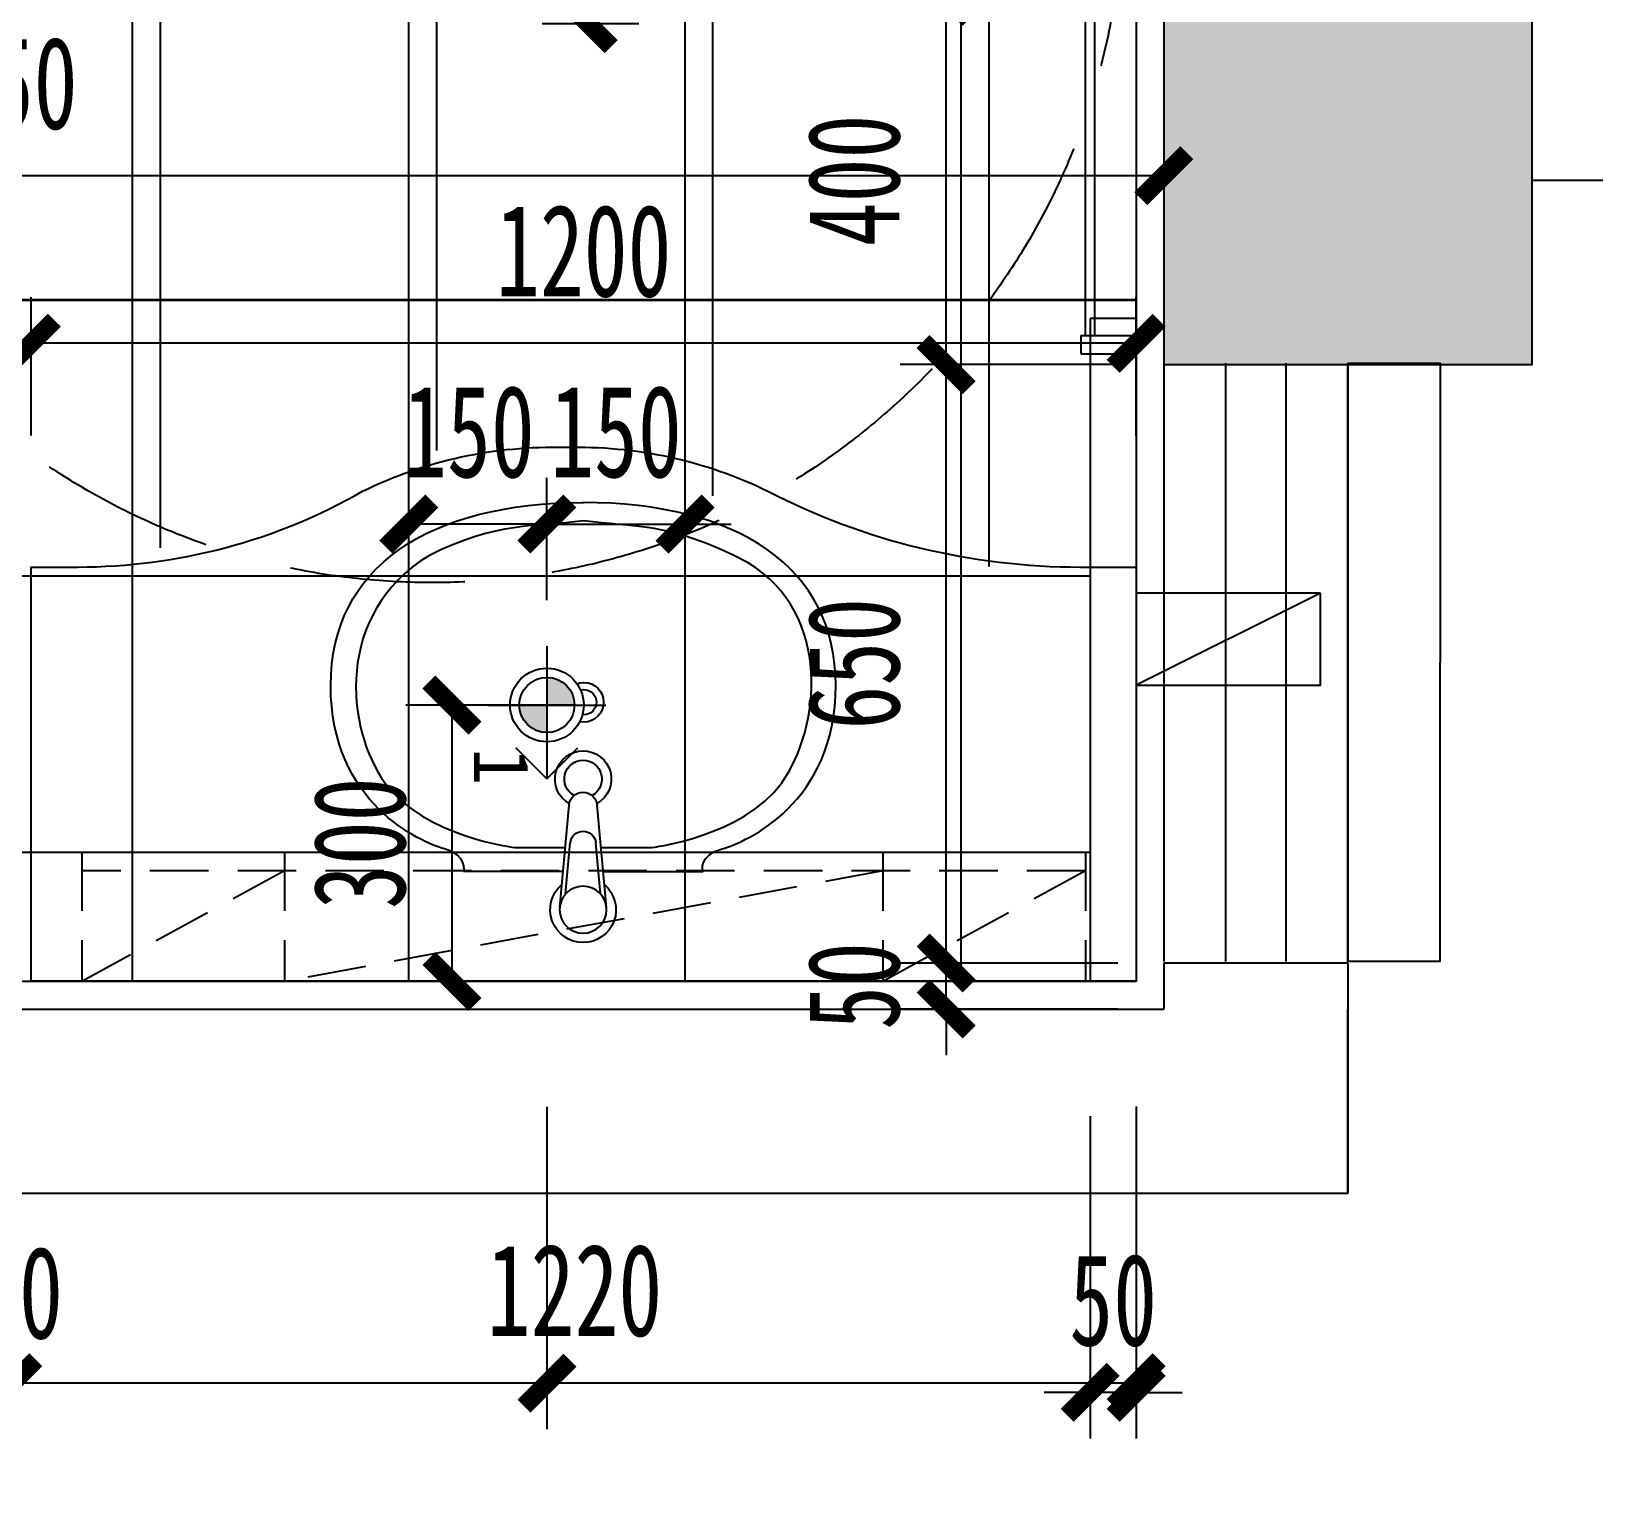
# Model space of a CAD drawing. Header units: millimetres. Extents: x -133666 to 880576, y -269375 to 86941.
# Drawn here: x -39934 to -38237, y -151588 to -150005 of the extents above; entities that cross this region are included whole.
import ezdxf

# ---------------------------------------------------------------- set-up
doc = ezdxf.new("R2010")
doc.units = ezdxf.units.MM
doc.header["$LTSCALE"] = 1000
doc.linetypes.add('DASHED', pattern=[19.05, 12.7, -6.35])
doc.layers.get('0').update_dxf_attribs({"linetype": 'CONTINUOUS'})
doc.layers.get('Defpoints').update_dxf_attribs({"color": 6, "linetype": 'CONTINUOUS'})
for name, color, linetype in [('A-土建墙（含管井、立管）', 6, 'CONTINUOUS'), ('A-土建柱', 6, 'CONTINUOUS'), ('A-土建柱填充', 251, 'CONTINUOUS'), ('A-新隔墙尺寸', 5, 'CONTINUOUS'), ('A-窗', 2, 'CONTINUOUS'), ('C-顶面灯具、灯带', 22, 'CONTINUOUS'), ('C-顶面造型尺寸', 5, 'CONTINUOUS'), ('C-顶面造型线', 32, 'CONTINUOUS'), ('F-地坪填充', 250, 'CONTINUOUS'), ('P-固定家具（不落地、到顶）', 142, 'CONTINUOUS'), ('P-完成面', 3, 'CONTINUOUS'), ('P-家具尺寸', 5, 'CONTINUOUS'), ('P-洁具及配件（地坪图显示）', 146, 'CONTINUOUS'), ('P-活动家具', 146, 'CONTINUOUS'), ('W-尺寸', 5, 'CONTINUOUS')]:
    doc.layers.add(name, color=color, linetype=linetype)
doc.styles.add('DIM', font='', dxfattribs={"width": 0.7})
doc.styles.add('WORD-2', font='simhei.ttf')
doc.styles.get('DIM').set_extended_font_data('SimSun')
doc.dimstyles.new('50', dxfattribs={"dimscale": 50, "dimtxt": 2, "dimasz": 1, "dimexe": 1, "dimexo": 1, "dimgap": 1, "dimtad": 1, "dimdec": 0, "dimzin": 0, "dimdsep": 46, "dimtxsty": 'DIM', "dimblk": 'ARCHTICK', "dimcen": 0, "dimclrd": 5, "dimclre": 5, "dimclrt": 35, "dimadec": 0, "dimazin": 0, "dimtfac": 0.5, "dimtdec": 0, "dimtix": 1, "dimtmove": 2, "dimatfit": 2, "dimldrblk": 'A', "dimfxl": 0, "dimtolj": 1, "dimtzin": 0, "dimlwd": -1, "dimlwe": -1, "dimarcsym": 0})

# ---------------------------------------------------------------- blocks, each defined once
blk = doc.blocks.new('vcvcv')
for p, q in [((269677.2, -106159.5), (269687.3, -106270.9)), ((269728, -106159.5), (269717.8, -106270.9)), ((269683.6, -106174.3), (269688.7, -106229.9)), ((269721.5, -106174.3), (269716.4, -106229.9))]:
    blk.add_line(p, q)
blk.add_lwpolyline([(270242.8, -106529.4), (270303.3, -106529.4), (270303.3, -106079.4), (269103.3, -106079.4), (269103.3, -106529.4), (269153.7, -106529.4, -0.130807), (269463.1, -106611.7, 0.121491), (269683.3, -106659.4, 0.121459), (269903.4, -106611.7, -0.119637), (270242.7, -106529.4, 13.863186)], format="xyb")
blk.add_circle((269702.6, -106157.2), 25.5)
for centre, radius, start, end in [((269702.6, -106157.2), 35.7, 310.3688, 229.6312), ((269702.6, -106228.6), 13.9, 185.2159, 354.7841), ((269702.6, -106299.1), 30.6, 119.3941, 60.6059), ((269702.6, -106299.1), 20.4, 118.8528, 61.1472), ((269702.6, -106269.5), 15.3, 185.2159, 354.7841)]:
    blk.add_arc(centre, radius, start, end)
for points, knots in [([(269681, -106198.7), (269681, -106198.7), (269573, -106198.7), (269573, -106198.7), (269573, -106198.7), (269577.7, -106216.4), (269551.9, -106223.4), (269526.1, -106230.5), (269428.5, -106272.7), (269428.5, -106400.8), (269428.5, -106528.8), (269534.3, -106599.4), (269703.4, -106599.4)], [0, 0, 0, 0, 1, 1, 1, 2, 2, 2, 3, 3, 3, 4, 4, 4, 4]), ([(269724.2, -106198.7), (269724.2, -106198.7), (269832.5, -106198.7), (269832.5, -106198.7), (269832.5, -106198.7), (269827.8, -106216.4), (269853.6, -106223.4), (269879.5, -106230.5), (269977, -106272.7), (269977, -106400.8), (269977, -106528.8), (269871.3, -106599.4), (269702.1, -106599.4)], [0, 0, 0, 0, 1, 1, 1, 2, 2, 2, 3, 3, 3, 4, 4, 4, 4]), ([(269722, -106224.6), (269734.5, -106224.6), (269776.1, -106224.6), (269776.1, -106224.6), (269776.1, -106224.6), (269875.9, -106236.3), (269918.3, -106295.1), (269960.6, -106353.8), (269973.5, -106478.3), (269881.9, -106534), (269794.9, -106579.4), (269756.1, -106572.3), (269703.3, -106579.5), (269703.3, -106579.5), (269703.3, -106579.5), (269703.3, -106579.5), (269649.4, -106572.3), (269610.6, -106579.4), (269535.1, -106541.7), (269432.1, -106478.3), (269445, -106353.8), (269487.3, -106295.1), (269529.6, -106236.3), (269629.4, -106224.6), (269629.4, -106224.6), (269629.4, -106224.6), (269670.2, -106224.6), (269683.1, -106224.6)], [0.149152, 0.149152, 0.149152, 0.149152, 1, 1, 1, 2, 2, 2, 3, 3, 3, 4, 4, 4, 5, 5, 5, 6, 6, 6, 7, 7, 7, 8, 8, 8, 8.841107, 8.841107, 8.841107, 8.841107]), ([(269703.3, -106404.1), (269691.4, -106404.1), (269681.7, -106394.5), (269681.7, -106382.5), (269681.7, -106370.6), (269691.4, -106360.9), (269703.3, -106360.9), (269715.2, -106360.9), (269724.9, -106370.6), (269724.9, -106382.5), (269724.9, -106394.5), (269715.2, -106404.1), (269703.3, -106404.1), (269703.3, -106404.1), (269703.3, -106404.1), (269703.3, -106404.1)], [0, 0, 0, 0, 1, 1, 1, 2, 2, 2, 3, 3, 3, 4, 4, 4, 5, 5, 5, 5]), ([(269703.3, -106396.3), (269695.7, -106396.3), (269689.5, -106390.1), (269689.5, -106382.5), (269689.5, -106375), (269695.7, -106368.8), (269703.3, -106368.8), (269710.9, -106368.8), (269717, -106375), (269717, -106382.5), (269717, -106390.1), (269710.9, -106396.3), (269703.3, -106396.3), (269703.3, -106396.3), (269703.3, -106396.3), (269703.3, -106396.3)], [0, 0, 0, 0, 1, 1, 1, 2, 2, 2, 3, 3, 3, 4, 4, 4, 5, 5, 5, 5])]:
    blk.add_open_spline(points, degree=3, knots=knots)
blk = doc.blocks.new('*U178')
at = {"style": 'WORD-2'}
blk.add_attdef('1', (46.3, -79.1), '', height=60, dxfattribs=at)
at = {"color": 250}
blk.add_wipeout([(28.1, -28.5), (29.8, -26.7), (31.5, -24.7), (33, -22.7), (34.3, -20.6), (35.5, -18.4), (36.6, -16.1), (37.6, -13.8), (38.4, -11.4), (39, -9), (39.5, -6.5), (39.8, -4), (40, -1.5), (40, 1), (39.9, 3.5), (39.6, 6), (39.1, 8.5), (38.5, 10.9), (37.7, 13.3), (36.8, 15.7), (35.8, 17.9), (34.6, 20.1), (33.2, 22.3), (31.8, 24.3), (30.2, 26.3), (28.5, 28.1), (26.7, 29.8), (24.7, 31.5), (22.7, 33), (20.6, 34.3), (18.4, 35.5), (16.1, 36.6), (13.8, 37.6), (11.4, 38.4), (9, 39), (6.5, 39.5), (4, 39.8), (1.5, 40), (-1, 40), (-3.5, 39.9), (-6, 39.6), (-8.5, 39.1), (-10.9, 38.5), (-13.3, 37.7), (-15.7, 36.8), (-17.9, 35.8), (-20.1, 34.6), (-22.3, 33.2), (-24.3, 31.8), (-26.3, 30.2), (-28.1, 28.5), (-29.8, 26.7), (-31.5, 24.7), (-33, 22.7), (-34.3, 20.6), (-35.5, 18.4), (-36.6, 16.1), (-37.6, 13.8), (-38.4, 11.4), (-39, 9), (-39.5, 6.5), (-39.8, 4), (-40, 1.5), (-40, -1), (-39.9, -3.5), (-39.6, -6), (-39.1, -8.5), (-38.5, -10.9), (-37.7, -13.3), (-36.8, -15.7), (-35.8, -17.9), (-34.6, -20.1), (-33.2, -22.3), (-31.8, -24.3), (-30.2, -26.3), (-28.5, -28.1), (-26.7, -29.8), (-24.7, -31.5), (-22.7, -33), (-20.6, -34.3), (-18.4, -35.5), (-16.1, -36.6), (-13.8, -37.6), (-11.4, -38.4), (-9, -39), (-6.5, -39.5), (-4, -39.8), (-1.5, -40), (1, -40), (3.5, -39.9), (6, -39.6), (8.5, -39.1), (10.9, -38.5), (13.3, -37.7), (15.7, -36.8), (17.9, -35.8), (20.1, -34.6), (22.3, -33.2), (24.3, -31.8), (26.3, -30.2)], dxfattribs=at)
h = blk.add_hatch(color=250)
edge = h.paths.add_edge_path()
edge.add_arc((0, 0), 30, 90, 180)
edge.add_line((-30, 0), (0, 0))
edge.add_line((0, 0), (0, 30))
edge = h.paths.add_edge_path()
edge.add_arc((0, 0), 30, 270, 360)
edge.add_line((30, 0), (0, 0))
edge.add_line((0, 0), (0, -30))
at = {"color": 251}
for p, q in [((0, 25), (0, 64)), ((0, 30), (0, -48)), ((0, -64), (0, 25)), ((80, 0), (46.4, 33.6)), ((-64, 0), (80, 0)), ((-40, 0), (40, 0)), ((80, 0), (46.4, -33.6))]:
    blk.add_line(p, q, dxfattribs=at)
blk.add_circle((0, 0), 40)
blk.add_circle((0, 0), 30, dxfattribs=at)
blk = doc.blocks.new('_ArchTick')
at = {"color": 0, "linetype": 'ByBlock', "const_width": 0.4}
blk.add_lwpolyline([(-0.5, -0.5), (0.5, 0.5)], dxfattribs=at)
blk = doc.blocks.new('*D490')
at = {"layer": 'Defpoints', "color": 0, "ltscale": 0.15, "transparency": 16777216}
for p in [(-39934.1, -150343.5), (-39934.1, -150836.6), (-38734.1, -150836.6)]:
    blk.add_point(p, dxfattribs=at)
at = {"layer": 'P-家具尺寸', "color": 5, "ltscale": 0.15, "transparency": 16777216}
for p, q in [((-39934.1, -150443.5), (-39934.1, -150293.5)), ((-38734.1, -150443.5), (-38734.1, -150293.5)), ((-38734.1, -150343.5), (-39934.1, -150343.5))]:
    blk.add_line(p, q, dxfattribs=at)
at = {"layer": 'P-家具尺寸', "color": 5, "ltscale": 0.15, "transparency": 16777216, "xscale": 50, "yscale": 50, "zscale": 50, "rotation": 180}
blk.add_blockref('_ArchTick', (-39934.1, -150343.5), dxfattribs=at)
at = {"layer": 'P-家具尺寸', "color": 5, "ltscale": 0.15, "transparency": 16777216, "xscale": 50, "yscale": 50, "zscale": 50}
blk.add_blockref('_ArchTick', (-38734.1, -150343.5), dxfattribs=at)
at = {"layer": 'P-家具尺寸', "color": 35, "ltscale": 0.15, "transparency": 16777216, "insert": (-39334.1, -150243.5), "char_height": 100, "attachment_point": 5, "style": 'DIM'}
blk.add_mtext('\\A1;1200', dxfattribs=at)
blk = doc.blocks.new('A')
for p, q in [((-1.435, 1.148), (-1.09, 1.437)), ((-1.09, 1.437), (0, 0)), ((-1.435, 1.148), (-0.369, 0)), ((-0.369, 0), (-2.127, 0)), ((-1.435, -1.148), (-0.369, 0)), ((-1.09, -1.437), (0, 0)), ((-1.435, -1.148), (-1.09, -1.437))]:
    blk.add_line(p, q)
for points in [[(-1.435, 1.148), (-1.09, 1.437), (-0.369, 0), (0, 0)], [(-1.435, -1.148), (-1.09, -1.437), (-0.369, 0), (0, 0)]]:
    blk.add_solid(points)
blk = doc.blocks.new('*D491')
at = {"layer": 'Defpoints', "color": 0, "ltscale": 0.15, "transparency": 16777216}
for p in [(-40237.3, -150586.6), (-39934.1, -150586.6), (-39841.8, -151036.6)]:
    blk.add_point(p, dxfattribs=at)
at = {"layer": 'P-家具尺寸', "color": 5, "ltscale": 0.15, "transparency": 16777216}
for p, q in [((-40137.3, -150586.6), (-40287.3, -150586.6)), ((-40237.3, -151036.6), (-40237.3, -150586.6)), ((-40137.3, -151036.6), (-40287.3, -151036.6))]:
    blk.add_line(p, q, dxfattribs=at)
at = {"layer": 'P-家具尺寸', "color": 5, "ltscale": 0.15, "transparency": 16777216, "xscale": 50, "yscale": 50, "zscale": 50}
for p, rotation in [((-40237.3, -150586.6), 90), ((-40237.3, -151036.6), 270)]:
    blk.add_blockref('_ArchTick', p, dxfattribs=dict(at, rotation=rotation))
at = {"layer": 'P-家具尺寸', "color": 35, "ltscale": 0.15, "transparency": 16777216, "insert": (-40337.3, -150811.6), "char_height": 100, "attachment_point": 5, "rotation": 90, "style": 'DIM'}
blk.add_mtext('\\A1;450', dxfattribs=at)
blk = doc.blocks.new('*D492')
at = {"layer": 'Defpoints', "color": 0, "ltscale": 0.15, "transparency": 16777216}
for p in [(-40237.3, -150456.4), (-39340.7, -150456.4), (-39934.1, -150586.6)]:
    blk.add_point(p, dxfattribs=at)
at = {"layer": 'P-家具尺寸', "color": 5, "ltscale": 0.15, "transparency": 16777216}
for p, q in [((-40237.3, -150456.4), (-40237.3, -150406.4)), ((-40137.3, -150456.4), (-40287.3, -150456.4)), ((-40237.3, -150586.6), (-40237.3, -150456.4)), ((-40137.3, -150586.6), (-40287.3, -150586.6)), ((-40237.3, -150586.6), (-40237.3, -150636.6))]:
    blk.add_line(p, q, dxfattribs=at)
at = {"layer": 'P-家具尺寸', "color": 5, "ltscale": 0.15, "transparency": 16777216, "xscale": 50, "yscale": 50, "zscale": 50}
for p, rotation in [((-40237.3, -150456.4), 270), ((-40237.3, -150586.6), 90)]:
    blk.add_blockref('_ArchTick', p, dxfattribs=dict(at, rotation=rotation))
at = {"layer": 'P-家具尺寸', "color": 35, "ltscale": 0.15, "transparency": 16777216, "insert": (-40337.3, -150521.5), "char_height": 100, "attachment_point": 5, "rotation": 90, "style": 'DIM'}
blk.add_mtext('\\A1;130', dxfattribs=at)
blk = doc.blocks.new('*D506')
at = {"layer": 'Defpoints', "color": 0, "transparency": 16777216}
for p in [(-32704.1, -150166.6), (-38504.1, -151166.6), (-38504.1, -151966.6)]:
    blk.add_point(p, dxfattribs=at)
at = {"layer": 'W-尺寸', "color": 5, "transparency": 16777216}
for p, q in [((-38504.1, -151666.6), (-38504.1, -152016.6)), ((-32704.1, -151666.6), (-32704.1, -152016.6)), ((-32704.1, -151966.6), (-38504.1, -151966.6))]:
    blk.add_line(p, q, dxfattribs=at)
at = {"layer": 'W-尺寸', "color": 5, "transparency": 16777216, "xscale": 50, "yscale": 50, "zscale": 50, "rotation": 180}
blk.add_blockref('_ArchTick', (-38504.1, -151966.6), dxfattribs=at)
at = {"layer": 'W-尺寸', "color": 5, "transparency": 16777216, "xscale": 50, "yscale": 50, "zscale": 50}
blk.add_blockref('_ArchTick', (-32704.1, -151966.6), dxfattribs=at)
at = {"layer": 'W-尺寸', "color": 35, "transparency": 16777216, "insert": (-35604.1, -151866.6), "char_height": 100, "attachment_point": 5, "style": 'DIM'}
blk.add_mtext('\\A1;5800', dxfattribs=at)
blk = doc.blocks.new('*D507')
at = {"layer": 'Defpoints', "color": 0, "transparency": 16777216}
for p in [(-41604.1, -151066.6), (-38704.1, -151266.6), (-41604.1, -151966.6)]:
    blk.add_point(p, dxfattribs=at)
at = {"layer": 'W-尺寸', "color": 5, "transparency": 16777216}
for p, q in [((-41604.1, -151666.6), (-41604.1, -152016.6)), ((-38704.1, -151666.6), (-38704.1, -152016.6)), ((-38704.1, -151966.6), (-41604.1, -151966.6))]:
    blk.add_line(p, q, dxfattribs=at)
at = {"layer": 'W-尺寸', "color": 5, "transparency": 16777216, "xscale": 50, "yscale": 50, "zscale": 50, "rotation": 180}
blk.add_blockref('_ArchTick', (-41604.1, -151966.6), dxfattribs=at)
at = {"layer": 'W-尺寸', "color": 5, "transparency": 16777216, "xscale": 50, "yscale": 50, "zscale": 50}
blk.add_blockref('_ArchTick', (-38704.1, -151966.6), dxfattribs=at)
at = {"layer": 'W-尺寸', "color": 35, "transparency": 16777216, "insert": (-40154.1, -151866.6), "char_height": 100, "attachment_point": 5, "style": 'DIM'}
blk.add_mtext('\\A1;2900', dxfattribs=at)
blk = doc.blocks.new('*D516')
at = {"layer": 'Defpoints', "color": 0, "transparency": 16777216}
for p in [(-32504.1, -150166.6), (-38604.1, -150366.6), (-38604.1, -152366.6)]:
    blk.add_point(p, dxfattribs=at)
at = {"layer": 'W-尺寸', "color": 5, "transparency": 16777216}
for p, q in [((-38604.1, -152066.6), (-38604.1, -152416.6)), ((-32504.1, -152066.6), (-32504.1, -152416.6)), ((-32504.1, -152366.6), (-38604.1, -152366.6))]:
    blk.add_line(p, q, dxfattribs=at)
at = {"layer": 'W-尺寸', "color": 5, "transparency": 16777216, "xscale": 50, "yscale": 50, "zscale": 50, "rotation": 180}
blk.add_blockref('_ArchTick', (-38604.1, -152366.6), dxfattribs=at)
at = {"layer": 'W-尺寸', "color": 5, "transparency": 16777216, "xscale": 50, "yscale": 50, "zscale": 50}
blk.add_blockref('_ArchTick', (-32504.1, -152366.6), dxfattribs=at)
at = {"layer": 'W-尺寸', "color": 35, "transparency": 16777216, "insert": (-35554.1, -152266.6), "char_height": 100, "attachment_point": 5, "style": 'DIM'}
blk.add_mtext('\\A1;6100', dxfattribs=at)
blk = doc.blocks.new('*D517')
at = {"layer": 'Defpoints', "color": 0, "transparency": 16777216}
for p in [(-38604.1, -150366.6), (-43704.1, -151066.6), (-43704.1, -152366.6)]:
    blk.add_point(p, dxfattribs=at)
at = {"layer": 'W-尺寸', "color": 5, "transparency": 16777216}
for p, q in [((-43704.1, -152066.6), (-43704.1, -152416.6)), ((-38604.1, -152066.6), (-38604.1, -152416.6)), ((-38604.1, -152366.6), (-43704.1, -152366.6))]:
    blk.add_line(p, q, dxfattribs=at)
at = {"layer": 'W-尺寸', "color": 5, "transparency": 16777216, "xscale": 50, "yscale": 50, "zscale": 50, "rotation": 180}
blk.add_blockref('_ArchTick', (-43704.1, -152366.6), dxfattribs=at)
at = {"layer": 'W-尺寸', "color": 5, "transparency": 16777216, "xscale": 50, "yscale": 50, "zscale": 50}
blk.add_blockref('_ArchTick', (-38604.1, -152366.6), dxfattribs=at)
at = {"layer": 'W-尺寸', "color": 35, "transparency": 16777216, "insert": (-41154.1, -152266.6), "char_height": 100, "attachment_point": 5, "style": 'DIM'}
blk.add_mtext('\\A1;5100', dxfattribs=at)
blk = doc.blocks.new('*D556')
at = {"layer": 'Defpoints', "color": 0, "ltscale": 0.15, "transparency": 16777216}
for p in [(-40093.8, -151036.6), (-39954.1, -151036.6), (-39954.1, -151472.5)]:
    blk.add_point(p, dxfattribs=at)
at = {"layer": 'F-地坪填充', "color": 5, "ltscale": 0.15, "transparency": 16777216}
for p, q in [((-40093.8, -151172.5), (-40093.8, -151522.5)), ((-39954.1, -151172.5), (-39954.1, -151522.5)), ((-40093.8, -151472.5), (-40143.8, -151472.5)), ((-40093.8, -151472.5), (-39954.1, -151472.5)), ((-39954.1, -151472.5), (-39904.1, -151472.5))]:
    blk.add_line(p, q, dxfattribs=at)
at = {"layer": 'F-地坪填充', "color": 5, "ltscale": 0.15, "transparency": 16777216, "xscale": 50, "yscale": 50, "zscale": 50}
blk.add_blockref('_ArchTick', (-40093.8, -151472.5), dxfattribs=at)
at = {"layer": 'F-地坪填充', "color": 5, "ltscale": 0.15, "transparency": 16777216, "xscale": 50, "yscale": 50, "zscale": 50, "rotation": 180}
blk.add_blockref('_ArchTick', (-39954.1, -151472.5), dxfattribs=at)
at = {"layer": 'F-地坪填充', "color": 35, "ltscale": 0.15, "transparency": 16777216, "insert": (-39971.2, -151375.2), "char_height": 100, "attachment_point": 5, "style": 'DIM'}
blk.add_mtext('\\A1;140', dxfattribs=at)
blk = doc.blocks.new('*D557')
at = {"layer": 'Defpoints', "color": 0, "ltscale": 0.15, "transparency": 16777216}
for p in [(-39954.1, -151036.6), (-38734.1, -151036.6), (-38734.1, -151472.5)]:
    blk.add_point(p, dxfattribs=at)
at = {"layer": 'F-地坪填充', "color": 5, "ltscale": 0.15, "transparency": 16777216}
for p, q in [((-39954.1, -151172.5), (-39954.1, -151522.5)), ((-38734.1, -151172.5), (-38734.1, -151522.5)), ((-39954.1, -151472.5), (-38734.1, -151472.5))]:
    blk.add_line(p, q, dxfattribs=at)
at = {"layer": 'F-地坪填充', "color": 5, "ltscale": 0.15, "transparency": 16777216, "xscale": 50, "yscale": 50, "zscale": 50, "rotation": 180}
blk.add_blockref('_ArchTick', (-39954.1, -151472.5), dxfattribs=at)
at = {"layer": 'F-地坪填充', "color": 5, "ltscale": 0.15, "transparency": 16777216, "xscale": 50, "yscale": 50, "zscale": 50}
blk.add_blockref('_ArchTick', (-38734.1, -151472.5), dxfattribs=at)
at = {"layer": 'F-地坪填充', "color": 35, "ltscale": 0.15, "transparency": 16777216, "insert": (-39344.1, -151372.5), "char_height": 100, "attachment_point": 5, "style": 'DIM'}
blk.add_mtext('\\A1;1220', dxfattribs=at)
blk = doc.blocks.new('*D684')
at = {"layer": 'C-顶面造型尺寸', "color": 5, "ltscale": 0.15, "transparency": 16777216}
for p, q in [((-38784.1, -151183), (-38784.1, -151533)), ((-38734.1, -151183), (-38734.1, -151533)), ((-38784.1, -151483), (-38834.1, -151483)), ((-38734.1, -151483), (-38784.1, -151483)), ((-38734.1, -151483), (-38684.1, -151483))]:
    blk.add_line(p, q, dxfattribs=at)
at = {"layer": 'Defpoints', "color": 0, "ltscale": 0.15, "transparency": 16777216}
for p in [(-38784.1, -151036.6), (-38734.1, -151036.6), (-38784.1, -151483)]:
    blk.add_point(p, dxfattribs=at)
at = {"layer": 'C-顶面造型尺寸', "color": 5, "ltscale": 0.15, "transparency": 16777216, "xscale": 50, "yscale": 50, "zscale": 50}
blk.add_blockref('_ArchTick', (-38784.1, -151483), dxfattribs=at)
at = {"layer": 'C-顶面造型尺寸', "color": 5, "ltscale": 0.15, "transparency": 16777216, "xscale": 50, "yscale": 50, "zscale": 50, "rotation": 180}
blk.add_blockref('_ArchTick', (-38734.1, -151483), dxfattribs=at)
at = {"layer": 'C-顶面造型尺寸', "color": 35, "ltscale": 0.15, "transparency": 16777216, "insert": (-38759.1, -151383), "char_height": 100, "attachment_point": 5, "style": 'DIM'}
blk.add_mtext('\\A1;50', dxfattribs=at)
blk = doc.blocks.new('*D685')
at = {"layer": 'C-顶面造型尺寸', "color": 5, "ltscale": 0.15, "transparency": 16777216}
for p, q in [((-40874.2, -151173), (-40874.2, -151523)), ((-39374.1, -151173), (-39374.1, -151523)), ((-39374.1, -151473), (-40874.2, -151473))]:
    blk.add_line(p, q, dxfattribs=at)
at = {"layer": 'Defpoints', "color": 0, "ltscale": 0.15, "transparency": 16777216}
for p in [(-40874.2, -150446.4), (-39374.1, -150816.4), (-40874.2, -151473)]:
    blk.add_point(p, dxfattribs=at)
at = {"layer": 'C-顶面造型尺寸', "color": 5, "ltscale": 0.15, "transparency": 16777216, "xscale": 50, "yscale": 50, "zscale": 50, "rotation": 180}
blk.add_blockref('_ArchTick', (-40874.2, -151473), dxfattribs=at)
at = {"layer": 'C-顶面造型尺寸', "color": 5, "ltscale": 0.15, "transparency": 16777216, "xscale": 50, "yscale": 50, "zscale": 50}
blk.add_blockref('_ArchTick', (-39374.1, -151473), dxfattribs=at)
at = {"layer": 'C-顶面造型尺寸', "color": 35, "ltscale": 0.15, "transparency": 16777216, "insert": (-40124.2, -151373), "char_height": 100, "attachment_point": 5, "style": 'DIM'}
blk.add_mtext('\\A1;1500', dxfattribs=at)
blk = doc.blocks.new('*D712')
at = {"layer": 'A-新隔墙尺寸', "color": 5, "ltscale": 0.15, "transparency": 16777216}
for p, q in [((-41254.1, -150016.6), (-41254.1, -150211.4)), ((-38704.1, -150016.6), (-38704.1, -150211.4)), ((-41254.1, -150161.4), (-38704.1, -150161.4))]:
    blk.add_line(p, q, dxfattribs=at)
at = {"layer": 'Defpoints', "color": 0, "ltscale": 0.15, "transparency": 16777216}
for p in [(-41254.1, -149966.6), (-38704.1, -149966.6), (-38704.1, -150161.4)]:
    blk.add_point(p, dxfattribs=at)
at = {"layer": 'A-新隔墙尺寸', "color": 5, "ltscale": 0.15, "transparency": 16777216, "xscale": 50, "yscale": 50, "zscale": 50, "rotation": 180}
blk.add_blockref('_ArchTick', (-41254.1, -150161.4), dxfattribs=at)
at = {"layer": 'A-新隔墙尺寸', "color": 5, "ltscale": 0.15, "transparency": 16777216, "xscale": 50, "yscale": 50, "zscale": 50}
blk.add_blockref('_ArchTick', (-38704.1, -150161.4), dxfattribs=at)
at = {"layer": 'A-新隔墙尺寸', "color": 35, "ltscale": 0.15, "transparency": 16777216, "insert": (-39979.1, -150061.4), "char_height": 100, "attachment_point": 5, "style": 'DIM'}
blk.add_mtext('\\A1;2550', dxfattribs=at)
blk = doc.blocks.new('*D597')
at = {"layer": 'C-顶面造型尺寸', "color": 5, "ltscale": 0.15, "transparency": 16777216}
for p, q in [((-39393.8, -150736.4), (-39527.2, -150736.4)), ((-39477.2, -150736.4), (-39477.2, -151036.6)), ((-39393.8, -151036.6), (-39527.2, -151036.6))]:
    blk.add_line(p, q, dxfattribs=at)
at = {"layer": 'Defpoints', "color": 0, "ltscale": 0.15, "transparency": 16777216}
for p in [(-39343.8, -150736.4), (-39477.2, -151036.6), (-39343.8, -151036.6)]:
    blk.add_point(p, dxfattribs=at)
at = {"layer": 'C-顶面造型尺寸', "color": 5, "ltscale": 0.15, "transparency": 16777216, "xscale": 50, "yscale": 50, "zscale": 50}
for p, rotation in [((-39477.2, -150736.4), 90), ((-39477.2, -151036.6), 270)]:
    blk.add_blockref('_ArchTick', p, dxfattribs=dict(at, rotation=rotation))
at = {"layer": 'C-顶面造型尺寸', "color": 35, "ltscale": 0.15, "transparency": 16777216, "insert": (-39577.2, -150886.5), "char_height": 100, "attachment_point": 5, "rotation": 90, "style": 'DIM'}
blk.add_mtext('\\A1;300', dxfattribs=at)
blk = doc.blocks.new('*D732')
at = {"layer": 'C-顶面造型尺寸', "color": 5, "ltscale": 0.15, "transparency": 16777216}
for p, q in [((-39274.1, -149696.4), (-39379.3, -149696.4)), ((-39329.3, -149996.4), (-39329.3, -149696.4)), ((-39274.1, -149996.4), (-39379.3, -149996.4))]:
    blk.add_line(p, q, dxfattribs=at)
at = {"layer": 'Defpoints', "color": 0, "ltscale": 0.15, "transparency": 16777216}
for p in [(-39329.3, -149696.4), (-39224.1, -149696.4), (-39224.1, -149996.4)]:
    blk.add_point(p, dxfattribs=at)
at = {"layer": 'C-顶面造型尺寸', "color": 5, "ltscale": 0.15, "transparency": 16777216, "xscale": 50, "yscale": 50, "zscale": 50}
for p, rotation in [((-39329.3, -149696.4), 90), ((-39329.3, -149996.4), 270)]:
    blk.add_blockref('_ArchTick', p, dxfattribs=dict(at, rotation=rotation))
at = {"layer": 'C-顶面造型尺寸', "color": 35, "ltscale": 0.15, "transparency": 16777216, "insert": (-39429.3, -149846.4), "char_height": 100, "attachment_point": 5, "rotation": 90, "style": 'DIM'}
blk.add_mtext('\\A1;300', dxfattribs=at)
blk = doc.blocks.new('fdfdf')
at = {"color": 35, "linetype": 'DASHED', "ltscale": 0.005}
for p, q in [((103252.8, -82645.1), (103252.8, -82505.1)), ((103472.8, -82645.1), (103472.8, -82505.1)), ((104122.8, -82645.1), (104122.8, -82505.1)), ((104342.8, -82645.1), (104342.8, -82505.1)), ((104342.8, -82625.1), (103252.8, -82625.1)), ((104342.8, -82645.1), (103252.8, -82645.1))]:
    blk.add_line(p, q, dxfattribs=at)
at = {"color": 251, "linetype": 'DASHED', "ltscale": 0.005}
for p, q in [((103472.8, -82625.1), (103252.8, -82505.1)), ((104122.8, -82625.1), (103472.8, -82505.1)), ((104342.8, -82625.1), (104122.8, -82505.1))]:
    blk.add_line(p, q, dxfattribs=at)
blk = doc.blocks.new('*D741')
at = {"layer": 'A-新隔墙尺寸', "color": 5, "ltscale": 0.15, "transparency": 16777216}
for p, q in [((-38940.5, -151016.6), (-38940.5, -150966.6)), ((-38754.1, -151016.6), (-38990.5, -151016.6)), ((-38940.5, -151066.6), (-38940.5, -151016.6)), ((-38754.1, -151066.6), (-38990.5, -151066.6)), ((-38940.5, -151066.6), (-38940.5, -151116.6))]:
    blk.add_line(p, q, dxfattribs=at)
at = {"layer": 'Defpoints', "color": 0, "ltscale": 0.15, "transparency": 16777216}
for p in [(-38940.5, -151016.6), (-38704.1, -151016.6), (-38704.1, -151066.6)]:
    blk.add_point(p, dxfattribs=at)
at = {"layer": 'A-新隔墙尺寸', "color": 5, "ltscale": 0.15, "transparency": 16777216, "xscale": 50, "yscale": 50, "zscale": 50}
for p, rotation in [((-38940.5, -151016.6), 270), ((-38940.5, -151066.6), 90)]:
    blk.add_blockref('_ArchTick', p, dxfattribs=dict(at, rotation=rotation))
at = {"layer": 'A-新隔墙尺寸', "color": 35, "ltscale": 0.15, "transparency": 16777216, "insert": (-39040.5, -151041.6), "char_height": 100, "attachment_point": 5, "rotation": 90, "style": 'DIM'}
blk.add_mtext('\\A1;50', dxfattribs=at)
blk = doc.blocks.new('*D742')
at = {"layer": 'A-新隔墙尺寸', "color": 5, "ltscale": 0.15, "transparency": 16777216}
for p, q in [((-38754.1, -150366.6), (-38990.5, -150366.6)), ((-38940.5, -151016.6), (-38940.5, -150366.6)), ((-38754.1, -151016.6), (-38990.5, -151016.6))]:
    blk.add_line(p, q, dxfattribs=at)
at = {"layer": 'Defpoints', "color": 0, "ltscale": 0.15, "transparency": 16777216}
for p in [(-38940.5, -150366.6), (-38704.1, -150366.6), (-38704.1, -151016.6)]:
    blk.add_point(p, dxfattribs=at)
at = {"layer": 'A-新隔墙尺寸', "color": 5, "ltscale": 0.15, "transparency": 16777216, "xscale": 50, "yscale": 50, "zscale": 50}
for p, rotation in [((-38940.5, -150366.6), 90), ((-38940.5, -151016.6), 270)]:
    blk.add_blockref('_ArchTick', p, dxfattribs=dict(at, rotation=rotation))
at = {"layer": 'A-新隔墙尺寸', "color": 35, "ltscale": 0.15, "transparency": 16777216, "insert": (-39040.5, -150691.6), "char_height": 100, "attachment_point": 5, "rotation": 90, "style": 'DIM'}
blk.add_mtext('\\A1;650', dxfattribs=at)
blk = doc.blocks.new('*D743')
at = {"layer": 'A-新隔墙尺寸', "color": 5, "ltscale": 0.15, "transparency": 16777216}
for p, q in [((-38754.1, -149966.6), (-38990.5, -149966.6)), ((-38940.5, -150366.6), (-38940.5, -149966.6)), ((-38754.1, -150366.6), (-38990.5, -150366.6))]:
    blk.add_line(p, q, dxfattribs=at)
at = {"layer": 'Defpoints', "color": 0, "ltscale": 0.15, "transparency": 16777216}
for p in [(-38940.5, -149966.6), (-38704.1, -149966.6), (-38704.1, -150366.6)]:
    blk.add_point(p, dxfattribs=at)
at = {"layer": 'A-新隔墙尺寸', "color": 5, "ltscale": 0.15, "transparency": 16777216, "xscale": 50, "yscale": 50, "zscale": 50}
for p, rotation in [((-38940.5, -149966.6), 90), ((-38940.5, -150366.6), 270)]:
    blk.add_blockref('_ArchTick', p, dxfattribs=dict(at, rotation=rotation))
at = {"layer": 'A-新隔墙尺寸', "color": 35, "ltscale": 0.15, "transparency": 16777216, "insert": (-39040.5, -150166.6), "char_height": 100, "attachment_point": 5, "rotation": 90, "style": 'DIM'}
blk.add_mtext('\\A1;400', dxfattribs=at)
blk = doc.blocks.new('*D753')
at = {"layer": 'C-顶面造型尺寸', "color": 5, "ltscale": 0.15, "transparency": 16777216}
for p, q in [((-39374.1, -150622.4), (-39374.1, -150489.8)), ((-39224.1, -150622.4), (-39224.1, -150489.8)), ((-39374.1, -150539.8), (-39424.1, -150539.8)), ((-39374.1, -150539.8), (-39224.1, -150539.8)), ((-39224.1, -150539.8), (-39174.1, -150539.8))]:
    blk.add_line(p, q, dxfattribs=at)
at = {"layer": 'Defpoints', "color": 0, "ltscale": 0.15, "transparency": 16777216}
for p in [(-39224.1, -150539.8), (-39374.1, -150672.4), (-39224.1, -150672.4)]:
    blk.add_point(p, dxfattribs=at)
at = {"layer": 'C-顶面造型尺寸', "color": 5, "ltscale": 0.15, "transparency": 16777216, "xscale": 50, "yscale": 50, "zscale": 50}
blk.add_blockref('_ArchTick', (-39374.1, -150539.8), dxfattribs=at)
at = {"layer": 'C-顶面造型尺寸', "color": 5, "ltscale": 0.15, "transparency": 16777216, "xscale": 50, "yscale": 50, "zscale": 50, "rotation": 180}
blk.add_blockref('_ArchTick', (-39224.1, -150539.8), dxfattribs=at)
at = {"layer": 'C-顶面造型尺寸', "color": 35, "ltscale": 0.15, "transparency": 16777216, "insert": (-39299.1, -150439.8), "char_height": 100, "attachment_point": 5, "style": 'DIM'}
blk.add_mtext('\\A1;150', dxfattribs=at)
blk = doc.blocks.new('*D645')
at = {"layer": 'C-顶面造型尺寸', "color": 5, "ltscale": 0.15, "transparency": 16777216}
for p, q in [((-39524.1, -150622.4), (-39524.1, -150489.8)), ((-39374.1, -150622.4), (-39374.1, -150489.8)), ((-39374.1, -150539.8), (-39524.1, -150539.8))]:
    blk.add_line(p, q, dxfattribs=at)
at = {"layer": 'Defpoints', "color": 0, "ltscale": 0.15, "transparency": 16777216}
for p in [(-39524.1, -150539.8), (-39524.1, -150672.4), (-39374.1, -150672.4)]:
    blk.add_point(p, dxfattribs=at)
at = {"layer": 'C-顶面造型尺寸', "color": 5, "ltscale": 0.15, "transparency": 16777216, "xscale": 50, "yscale": 50, "zscale": 50, "rotation": 180}
blk.add_blockref('_ArchTick', (-39524.1, -150539.8), dxfattribs=at)
at = {"layer": 'C-顶面造型尺寸', "color": 5, "ltscale": 0.15, "transparency": 16777216, "xscale": 50, "yscale": 50, "zscale": 50}
blk.add_blockref('_ArchTick', (-39374.1, -150539.8), dxfattribs=at)
at = {"layer": 'C-顶面造型尺寸', "color": 35, "ltscale": 0.15, "transparency": 16777216, "insert": (-39458.8, -150439.8), "char_height": 100, "attachment_point": 5, "style": 'DIM'}
blk.add_mtext('\\A1;150', dxfattribs=at)
blk = doc.blocks.new('dfgh')
at = {"layer": 'P-活动家具'}
for p, q in [((103394.6, -80340.1), (103334.6, -80340.1)), ((103394.6, -80360.1), (103394.6, -80340.1)), ((103394.6, -80360.1), (103334.6, -80360.1)), ((103379.6, -80720.1), (103379.6, -80360.1)), ((103389.6, -80720.1), (103389.6, -80360.1)), ((103394.6, -80720.1), (103334.6, -80720.1)), ((103394.6, -80720.1), (103394.6, -80740.1)), ((103394.6, -80740.1), (103334.6, -80740.1))]:
    blk.add_line(p, q, dxfattribs=at)

msp = doc.modelspace()

# ---------------------------------------------------------------- hatches: boundary and pattern name
at = {"layer": 'A-土建柱填充'}
h = msp.add_hatch(color=256, dxfattribs=at)
h.dxf.hatch_style = 1
h.paths.add_polyline_path([(-38704.1, -149966.6), (-38704.1, -150366.6), (-38304.1, -150366.6), (-38304.1, -149966.6)])

# ---------------------------------------------------------------- linework, layer by layer
at = {"layer": 'A-土建墙（含管井、立管）', "color": 251}
msp.add_line((-38534.1, -150615), (-38734.1, -150715), dxfattribs=at)
at = {"layer": 'A-土建墙（含管井、立管）', "color": 6}
for p, q in [((-38504.1, -151016.6), (-38704.1, -151016.6)), ((-38704.1, -151016.6), (-38704.1, -151066.6)), ((-38504.1, -151016.6), (-38504.1, -151066.6)), ((-38504.1, -151066.6), (-38504.1, -151266.6))]:
    msp.add_line(p, q, dxfattribs=at)
for points in [[(-30704.1, -150166.6), (-38304.1, -150166.6)], [(-43804.1, -151266.6), (-38504.1, -151266.6), (-38504.1, -151066.6)], [(-41604.1, -151066.6), (-38704.1, -151066.6)]]:
    msp.add_lwpolyline(points, dxfattribs=at)
at = {"layer": 'A-土建墙（含管井、立管）', "color": 251}
msp.add_lwpolyline([(-38534.1, -150615), (-38734.1, -150615), (-38734.1, -150715), (-38534.1, -150715)], close=True, dxfattribs=at)
at = {"layer": 'A-土建柱'}
msp.add_lwpolyline([(-38304.1, -149966.6), (-38704.1, -149966.6), (-38704.1, -150366.6), (-38304.1, -150366.6), (-38304.1, -149966.6)], dxfattribs=at)
at = {"layer": 'A-窗'}
for points in [[(-38704.1, -150365), (-38704.1, -151015)], [(-38637.1, -150365), (-38637.1, -151015)], [(-38571.1, -151015), (-38571.1, -150365)], [(-38504.1, -150365), (-38504.1, -151015)], [(-38504.1, -151015), (-38504.1, -150365)]]:
    msp.add_lwpolyline(points, dxfattribs=at)
at = {"layer": 'A-窗', "color": 3}
msp.add_lwpolyline([(-38504.1, -150365), (-38404.1, -150365), (-38404.2, -151015), (-38504.2, -151015), (-38504.1, -150365)], dxfattribs=at)
at = {"layer": 'C-顶面造型线', "color": 35}
for p, q in [((-39824.1, -151036.6), (-39824.1, -149096.6)), ((-39524.1, -151036.6), (-39524.1, -149096.6)), ((-39224.1, -151036.6), (-39224.1, -149096.6)), ((-38924.1, -151036.6), (-38924.1, -149096.6)), ((-38734.1, -150296.4), (-41574.1, -150296.4)), ((-38784.1, -150596.4), (-41574.1, -150596.4)), ((-38784.1, -150896.4), (-41574.1, -150896.4))]:
    msp.add_line(p, q, dxfattribs=at)
at = {"layer": 'C-顶面造型线'}
for p, q in [((-38734.1, -150316.6), (-38784.1, -150316.6)), ((-38784.1, -150316.6), (-38784.1, -151036.6))]:
    msp.add_line(p, q, dxfattribs=at)
at = {"layer": 'F-地坪填充', "ltscale": 0.15}
for p, q in [((-39793.8, -150565.8), (-39793.8, -149096.6)), ((-39493.8, -150459.8), (-39493.8, -149096.6)), ((-39193.8, -150509.2), (-39193.8, -149096.6)), ((-38893.8, -150586), (-38893.8, -149096.6)), ((-40270.2, -150296.6), (-38734.1, -150296.6))]:
    msp.add_line(p, q, dxfattribs=at)
at = {"layer": 'P-完成面'}
msp.add_lwpolyline([(-38694.1, -149096.6), (-38634.1, -149096.6), (-38634.1, -149936.6), (-38734.1, -149936.6), (-38734.1, -151036.6)], dxfattribs=at)
at = {"layer": 'P-活动家具', "color": 250, "linetype": 'DASHED', "ltscale": 0.015}
msp.add_circle((-39498.5, -149853.5), 750, dxfattribs=at)

# ---------------------------------------------------------------- block references
at = {"layer": 'P-固定家具（不落地、到顶）', "color": 35, "linetype": 'DASHED', "ltscale": 0.01, "xscale": -1, "rotation": 180}
msp.add_blockref('fdfdf', (-143132, -233541.7), dxfattribs=at)
at = {"layer": 'P-洁具及配件（地坪图显示）', "xscale": -1}
msp.add_blockref('dfgh', (64600.5, -69615), dxfattribs=at)
at = {"layer": 'P-洁具及配件（地坪图显示）', "xscale": -1, "rotation": 180}
msp.add_blockref('vcvcv', (-309037.4, -257115.9), dxfattribs=at)

# ---------------------------------------------------------------- dimensions: what is measured, and where the dimension line sits
at = {"layer": 'A-新隔墙尺寸', "color": 1, "ltscale": 0.15}
for base, p1, p2, picture, middle in [((-38940.5, -149966.6), (-38704.1, -150366.6), (-38704.1, -149966.6), '*D743', (-39040.5, -150166.6)), ((-38940.5, -150366.6), (-38704.1, -151016.6), (-38704.1, -150366.6), '*D742', (-39040.5, -150691.6)), ((-38940.5, -151016.6), (-38704.1, -151066.6), (-38704.1, -151016.6), '*D741', (-39040.5, -151041.6))]:
    dim = msp.add_linear_dim(base=base, p1=p1, p2=p2, angle=90, dimstyle='50', override={"dimfxl": 4}, dxfattribs=at)
    dim.commit()
    dim.dimension.update_dxf_attribs({"geometry": picture, "text_midpoint": middle})
dim = msp.add_linear_dim(base=(-38704.1, -150161.4), p1=(-41254.1, -149966.6), p2=(-38704.1, -149966.6), dimstyle='50', override={"dimfxl": 4}, dxfattribs=at)
dim.commit()
dim.dimension.update_dxf_attribs({"geometry": '*D712', "text_midpoint": (-39979.1, -150061.4)})
at = {"layer": 'C-顶面造型尺寸', "ltscale": 0.15}
dim = msp.add_linear_dim(base=(-39329.3, -149696.4), p1=(-39224.1, -149996.4), p2=(-39224.1, -149696.4), angle=90, dimstyle='50', dxfattribs=at)
dim.commit()
dim.dimension.update_dxf_attribs({"geometry": '*D732', "text_midpoint": (-39429.3, -149846.4)})
dim = msp.add_linear_dim(base=(-38784.1, -151483), p1=(-38734.1, -151036.6), p2=(-38784.1, -151036.6), dimstyle='50', dxfattribs=at)
dim.commit()
dim.dimension.update_dxf_attribs({"geometry": '*D684', "text_midpoint": (-38759.1, -151383)})
at = {"layer": 'F-地坪填充', "ltscale": 0.15}
dim = msp.add_linear_dim(base=(-39954.1, -151472.5), p1=(-40093.8, -151036.6), p2=(-39954.1, -151036.6), dimstyle='50', dxfattribs=at)
dim.commit()
dim.dimension.update_dxf_attribs({"geometry": '*D556', "text_midpoint": (-39971.2, -151375.2), "dimtype": 160})
dim = msp.add_linear_dim(base=(-38734.1, -151472.5), p1=(-39954.1, -151036.6), p2=(-38734.1, -151036.6), dimstyle='50', dxfattribs=at)
dim.commit()
dim.dimension.update_dxf_attribs({"geometry": '*D557', "text_midpoint": (-39344.1, -151372.5)})
at = {"layer": 'P-家具尺寸', "ltscale": 0.15}
for base, p1, p2, picture, middle in [((-40237.3, -150456.4), (-39934.1, -150586.6), (-39340.7, -150456.4), '*D492', (-40337.3, -150521.5)), ((-40237.3, -150586.6), (-39841.8, -151036.6), (-39934.1, -150586.6), '*D491', (-40337.3, -150811.6))]:
    dim = msp.add_linear_dim(base=base, p1=p1, p2=p2, angle=90, dimstyle='50', override={"dimfxl": 2, "dimarcsym": 1}, dxfattribs=at)
    dim.commit()
    dim.dimension.update_dxf_attribs({"geometry": picture, "text_midpoint": middle})
at = {"layer": 'W-尺寸'}
for base, p1, p2, picture, middle in [((-38604.1, -152366.6), (-32504.1, -150166.6), (-38604.1, -150366.6), '*D516', (-35554.1, -152266.6)), ((-38504.1, -151966.6), (-32704.1, -150166.6), (-38504.1, -151166.6), '*D506', (-35604.1, -151866.6)), ((-41604.1, -151966.6), (-38704.1, -151266.6), (-41604.1, -151066.6), '*D507', (-40154.1, -151866.6))]:
    dim = msp.add_linear_dim(base=base, p1=p1, p2=p2, angle=180, dimstyle='50', dxfattribs=at)
    dim.commit()
    dim.dimension.update_dxf_attribs({"geometry": picture, "text_midpoint": middle})

# ---------------------------------------------------------------- next in the draw order: block references
at = {"layer": 'C-顶面灯具、灯带', "rotation": 270}
msp.add_blockref('*U178', (-39374.1, -150736.4), dxfattribs=at).add_auto_attribs({'1': '1'})

# ---------------------------------------------------------------- next in the draw order: linework, layer by layer
at = {"layer": 'P-完成面'}
msp.add_lwpolyline([(-38734.1, -151036.6), (-41574.1, -151036.6), (-41574.1, -149996.6), (-41224.1, -149996.6), (-41224.1, -149096.6), (-39614.1, -149096.6)], dxfattribs=at)

# ---------------------------------------------------------------- next in the draw order: dimensions: what is measured, and where the dimension line sits
at = {"layer": 'C-顶面造型尺寸', "ltscale": 0.15}
dim = msp.add_linear_dim(base=(-39524.1, -150539.8), p1=(-39374.1, -150672.4), p2=(-39524.1, -150672.4), angle=180, dimstyle='50', dxfattribs=at)
dim.commit()
dim.dimension.update_dxf_attribs({"geometry": '*D645', "text_midpoint": (-39458.8, -150439.8), "dimtype": 160})
for base, p1, p2, picture, middle in [((-39224.1, -150539.8), (-39374.1, -150672.4), (-39224.1, -150672.4), '*D753', (-39299.1, -150439.8)), ((-40874.2, -151473), (-39374.1, -150816.4), (-40874.2, -150446.4), '*D685', (-40124.2, -151373))]:
    dim = msp.add_linear_dim(base=base, p1=p1, p2=p2, dimstyle='50', dxfattribs=at)
    dim.commit()
    dim.dimension.update_dxf_attribs({"geometry": picture, "text_midpoint": middle})
dim = msp.add_linear_dim(base=(-39477.2, -151036.6), p1=(-39343.8, -150736.4), p2=(-39343.8, -151036.6), angle=90, dimstyle='50', dxfattribs=at)
dim.commit()
dim.dimension.update_dxf_attribs({"geometry": '*D597', "text_midpoint": (-39577.2, -150886.5)})
at = {"layer": 'P-家具尺寸', "ltscale": 0.15}
dim = msp.add_linear_dim(base=(-39934.1, -150343.5), p1=(-38734.1, -150836.6), p2=(-39934.1, -150836.6), dimstyle='50', override={"dimfxl": 2, "dimarcsym": 1}, dxfattribs=at)
dim.commit()
dim.dimension.update_dxf_attribs({"geometry": '*D490', "text_midpoint": (-39334.1, -150243.5)})
at = {"layer": 'W-尺寸'}
dim = msp.add_linear_dim(base=(-43704.1, -152366.6), p1=(-38604.1, -150366.6), p2=(-43704.1, -151066.6), angle=180, dimstyle='50', dxfattribs=at)
dim.commit()
dim.dimension.update_dxf_attribs({"geometry": '*D517', "text_midpoint": (-41154.1, -152266.6)})

doc.saveas('drawing.dxf')
